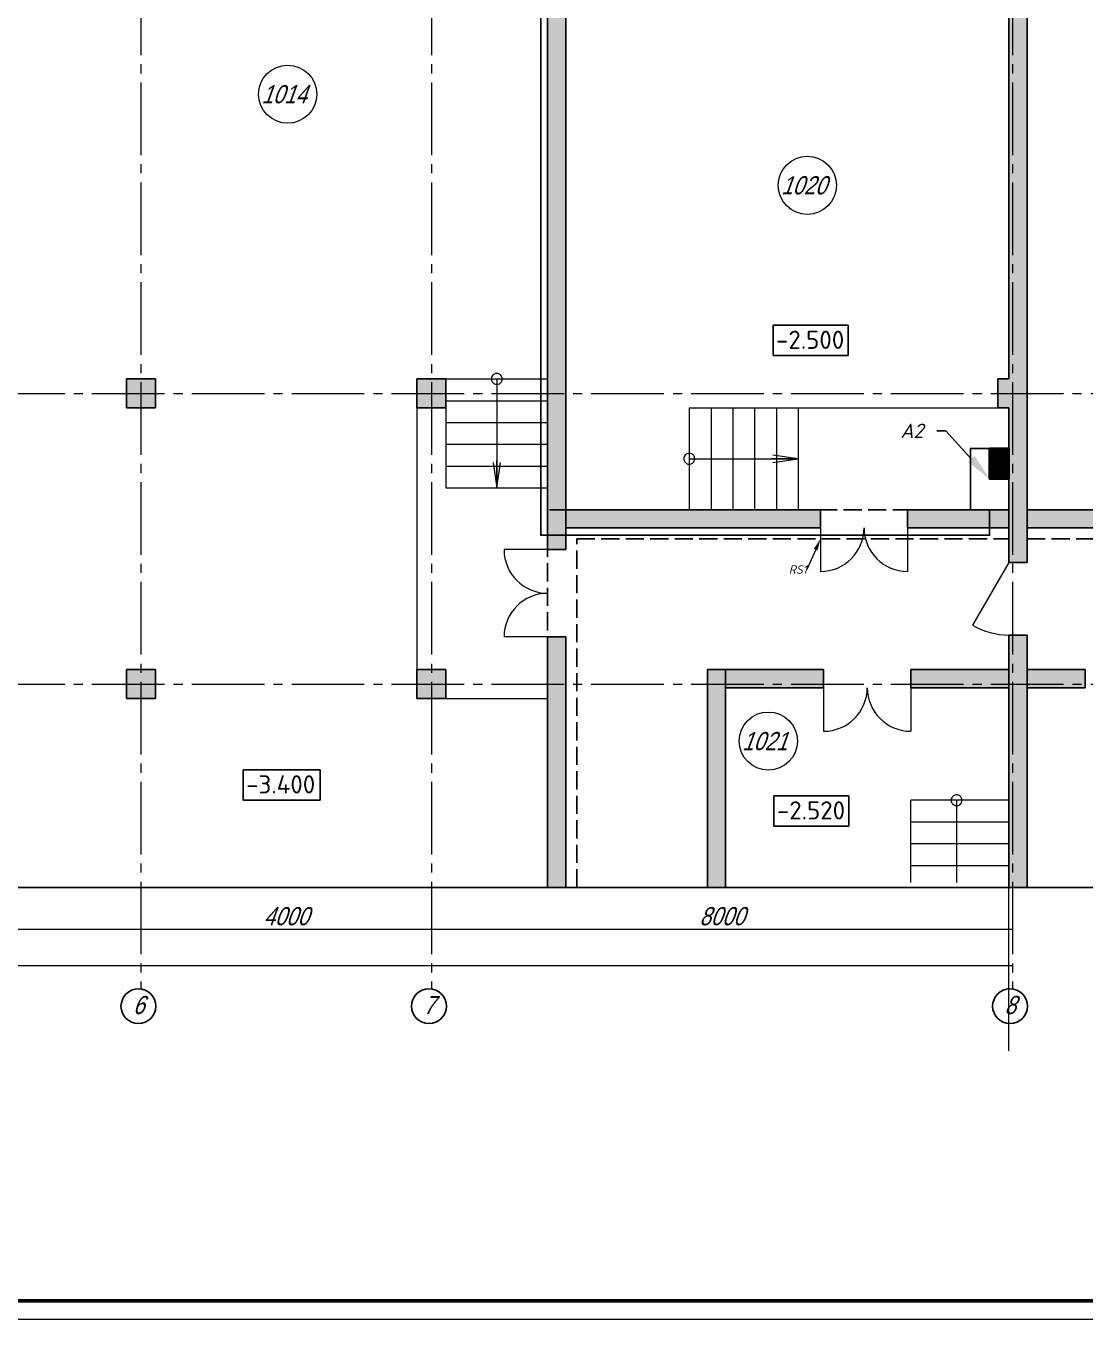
# Model space of a CAD drawing. Header units: millimetres. Extents: x 1949 to 134543, y 1145 to 48705.
# Drawn here: x 28988 to 40655, y 1145 to 15386 of the extents above; entities that cross this region are included whole.
import ezdxf
from ezdxf import colors
from ezdxf.entities.mleader import LeaderData, LeaderLine
from ezdxf.math import Vec2, Vec3

# ---------------------------------------------------------------- set-up
doc = ezdxf.new("R2010")
doc.units = ezdxf.units.MM
for name, pattern in [('CONTINUA', [0]), ('LTYPE_2', [270, 200, -70]), ('LTYPE_5', [1100, 800, -100, 100, -100])]:
    doc.linetypes.add(name, pattern=pattern)
for name, color, linetype, lineweight in [('.', 7, 'Continuous', 50), ('4.4.4._Сэндвич', 252, 'Continuous', 53), ('Оси', 30, 'LTYPE_5', 9)]:
    doc.layers.add(name, color=color, linetype=linetype, lineweight=lineweight)
for name, color, linetype, lineweight, true_color in [('STANDARD', 18, 'Continuous', 25, 0x000000), ('Общий01', 18, 'Continuous', 13, 0x000000), ('Общий03', 18, 'Continuous', 25, 0x000000), ('Стена', 18, 'Continuous', 50, 0x000000), ('Текст_1_10', 18, 'Continuous', 25, 0x000000)]:
    doc.layers.add(name, color=color, linetype=linetype, lineweight=lineweight, true_color=true_color)
doc.layers.add('АГПТ', color=7, linetype='Continuous')
doc.styles.add('ARIAL', font='arial.ttf')
doc.styles.add('ARIALUNICODEMS', font='ARIALUNI.ttf')
doc.styles.add('ISOCPEUR', font='isocpeur.ttf')
doc.styles.get("Standard").update_dxf_attribs({"font": 'arial.ttf'})
doc.styles.add('АР', font='isocpeui.ttf')

# ---------------------------------------------------------------- blocks, each defined once
blk = doc.blocks.new('*U220')
at = {"lineweight": 0}
blk.add_lwpolyline([(-1184, -5), (5, -5), (5, 836), (-1184, 836)], close=True, dxfattribs=at)
at = {"color": 0, "linetype": 'Continuous', "lineweight": 50}
blk.add_lwpolyline([(-1164, 831), (0, 831), (0, 0), (-1164, 0)], close=True, dxfattribs=at)

msp = doc.modelspace()

# ---------------------------------------------------------------- hatches: boundary and pattern name
at = {"layer": '.', "lineweight": 15}
h = msp.add_hatch(color=252, dxfattribs=at)
h.dxf.hatch_style = 1
h.paths.add_polyline_path([(34935, 10058), (34735, 10058), (34735, 9738), (34735, 9618), (34935, 9618)])
h.paths.add_polyline_path([(34735, 10058), (34935, 10058), (34935, 11338), (34735, 11338)])
h.paths.add_polyline_path([(34935, 19418), (34735, 19418), (34735, 11338), (34935, 11338)])
at = {"layer": '.', "lineweight": 30}
h = msp.add_hatch(dxfattribs=at)
h.set_pattern_fill('ANGLE', color=1)
h.set_pattern_definition([(0, (703693.2726, -508042.968), (0, 6.985), [5.08, -1.905]), (90, (703693.2726, -508042.968), (-6.985, 4e-16), [5.08, -1.905])])
h.paths.add_polyline_path([(39603, 10396), (39815, 10396), (39815, 10733), (39603, 10733)])
at = {"layer": '.'}
h = msp.add_hatch(color=252, dxfattribs=at)
h.dxf.hatch_style = 1
h.paths.add_polyline_path([(34935, 8138), (34735, 8138), (34735, 5898), (34935, 5898)])
h.paths.add_polyline_path([(34735, 8138), (34935, 8138), (34935, 8658), (34735, 8658)])
h = msp.add_hatch(color=252, dxfattribs=at)
h.dxf.hatch_style = 1
h.paths.add_polyline_path([(40015, 8298), (40015, 8678), (39855, 8678), (39855, 8138), (40015, 8138)])
h.paths.add_polyline_path([(39855, 8678), (39815, 8678), (39815, 8298), (39815, 8138), (39855, 8138)])
h.paths.add_polyline_path([(40015, 8098), (40015, 8098), (40015, 8138), (39855, 8138), (39855, 5898), (40015, 5898)])
h.paths.add_polyline_path([(39855, 8138), (39815, 8138), (39815, 5898), (39855, 5898)])
h = msp.add_hatch(color=252, dxfattribs=at)
h.dxf.hatch_style = 1
h.paths.add_polyline_path([(36495, 8138), (36695, 8138), (36695, 8298), (36495, 8298)])
h.paths.add_polyline_path([(36695, 8098), (36695, 8098), (36695, 8138), (36495, 8138), (36495, 5898), (36695, 5898)])
at = {"layer": 'Стена', "linetype": 'Continuous', "lineweight": 5}
for points in [[(40015, 11498), (40015, 15978), (39815, 15978), (39815, 11498)], [(30095, 11178), (30415, 11178), (30415, 11498), (30095, 11498)], [(33295, 11178), (33615, 11178), (33615, 11498), (33295, 11498)], [(39695, 11178), (40015, 11178), (40015, 11498), (39695, 11498)], [(41770, 10058), (40015, 10058), (40015, 9858), (41805, 9858)], [(30095, 7978), (30415, 7978), (30415, 8298), (30095, 8298)], [(33295, 7978), (33615, 7978), (33615, 8298), (33295, 8298)], [(40015, 8098), (40655, 8098), (40655, 8298), (40015, 8298)]]:
    msp.add_hatch(color=252, dxfattribs=at).paths.add_polyline_path(points)
h = msp.add_hatch(color=252, dxfattribs=at)
h.paths.add_polyline_path([(40015, 11178), (39815, 11178), (39815, 9478), (40015, 9478)])
h.paths.add_polyline_path([(39815, 8678), (39815, 8298), (40015, 8298), (40015, 8678)])
h = msp.add_hatch(color=252, dxfattribs=at)
h.paths.add_polyline_path([(37740, 10058), (34935, 10058), (34935, 9858), (37740, 9858)])
h.paths.add_polyline_path([(38700, 10058), (38700, 9858), (39815, 9858), (39815, 10058)])
h = msp.add_hatch(color=252, dxfattribs=at)
h.paths.add_polyline_path([(38735, 8098), (39815, 8098), (39815, 8298), (38735, 8298)])
h.paths.add_polyline_path([(36695, 8298), (36695, 8098), (37775, 8098), (37775, 8298)])

# ---------------------------------------------------------------- linework, layer by layer
at = {"layer": 'STANDARD', "color": 252, "linetype": 'Continuous', "lineweight": 13}
for p, q in [((34133, 11541), (34126, 11534)), ((34140, 11547), (34133, 11541)), ((34149, 11552), (34140, 11547)), ((34158, 11556), (34149, 11552)), ((34167, 11558), (34158, 11556)), ((34177, 11558), (34167, 11558)), ((34187, 11557), (34177, 11558)), ((34196, 11554), (34187, 11557)), ((34205, 11550), (34196, 11554)), ((34213, 11545), (34205, 11550)), ((34220, 11538), (34213, 11545)), ((34226, 11530), (34220, 11538)), ((33615, 11498), (34735, 11498)), ((33615, 11498), (33615, 10298)), ((34117, 11516), (34115, 11507)), ((34115, 11507), (34115, 11497)), ((34115, 11497), (34116, 11487)), ((34116, 11487), (34118, 11478)), ((34121, 11525), (34117, 11516)), ((34118, 11478), (34123, 11469)), ((34126, 11534), (34121, 11525)), ((34123, 11469), (34128, 11461)), ((34128, 11461), (34135, 11454)), ((34135, 11454), (34143, 11448)), ((34143, 11448), (34151, 11443)), ((34151, 11443), (34161, 11440)), ((34161, 11440), (34170, 11439)), ((34170, 11439), (34175, 11438)), ((34175, 11498), (34175, 10298)), ((34175, 11438), (34185, 11439)), ((34185, 11439), (34194, 11442)), ((34194, 11442), (34203, 11445)), ((34203, 11445), (34211, 11451)), ((34211, 11451), (34218, 11457)), ((34218, 11457), (34225, 11465)), ((34225, 11465), (34229, 11474)), ((34230, 11521), (34226, 11530)), ((34229, 11474), (34233, 11483)), ((34233, 11512), (34230, 11521)), ((34235, 11502), (34233, 11512)), ((34233, 11483), (34234, 11492)), ((34234, 11492), (34235, 11502)), ((33615, 11258), (34735, 11258)), ((36295, 11178), (37495, 11178)), ((36295, 11178), (36295, 10058)), ((36535, 11178), (36535, 10058)), ((36775, 11178), (36775, 10058)), ((37015, 11178), (37015, 10058)), ((37255, 11178), (37255, 10058)), ((37495, 11178), (37495, 10058)), ((33615, 11018), (34735, 11018)), ((33615, 10778), (34735, 10778)), ((33615, 10538), (34735, 10538)), ((34135, 10578), (34175, 10298)), ((34175, 10298), (34175, 10598)), ((34175, 10298), (34215, 10578)), ((36236, 10630), (36235, 10621)), ((36235, 10621), (36235, 10611)), ((36235, 10611), (36237, 10601)), ((36239, 10640), (36236, 10630)), ((36237, 10601), (36241, 10592)), ((36243, 10649), (36239, 10640)), ((36241, 10592), (36246, 10584)), ((36249, 10657), (36243, 10649)), ((36246, 10584), (36252, 10576)), ((36255, 10664), (36249, 10657)), ((36252, 10576), (36259, 10570)), ((36263, 10669), (36255, 10664)), ((36259, 10570), (36268, 10565)), ((36272, 10674), (36263, 10669)), ((36268, 10565), (36277, 10561)), ((36281, 10677), (36272, 10674)), ((36277, 10561), (36286, 10559)), ((36291, 10678), (36281, 10677)), ((36286, 10559), (36296, 10558)), ((36301, 10678), (36291, 10678)), ((36295, 10618), (37495, 10618)), ((36296, 10558), (36306, 10559)), ((36310, 10676), (36301, 10678)), ((36306, 10559), (36315, 10562)), ((36320, 10673), (36310, 10676)), ((36315, 10562), (36324, 10566)), ((36328, 10668), (36320, 10673)), ((36324, 10566), (36332, 10572)), ((36336, 10662), (36328, 10668)), ((36332, 10572), (36339, 10578)), ((36342, 10655), (36336, 10662)), ((36339, 10578), (36345, 10586)), ((36348, 10647), (36342, 10655)), ((36345, 10586), (36350, 10595)), ((36352, 10638), (36348, 10647)), ((36350, 10595), (36353, 10604)), ((36354, 10628), (36352, 10638)), ((36353, 10604), (36355, 10614)), ((36355, 10618), (36354, 10628)), ((36355, 10614), (36355, 10618)), ((37495, 10618), (37195, 10618)), ((37495, 10618), (37215, 10658)), ((37215, 10578), (37495, 10618)), ((33615, 10298), (34735, 10298)), ((33615, 7978), (34735, 7978)), ((39815, 6858), (38735, 6858)), ((38735, 5952), (38735, 6858)), ((39181, 6876), (39179, 6867)), ((39179, 6867), (39179, 6857)), ((39179, 6857), (39180, 6847)), ((39180, 6847), (39182, 6838)), ((39185, 6885), (39181, 6876)), ((39182, 6838), (39187, 6829)), ((39190, 6894), (39185, 6885)), ((39197, 6901), (39190, 6894)), ((39204, 6907), (39197, 6901)), ((39213, 6912), (39204, 6907)), ((39222, 6916), (39213, 6912)), ((39231, 6918), (39222, 6916)), ((39241, 6918), (39231, 6918)), ((39239, 6858), (39239, 5952)), ((39251, 6917), (39241, 6918)), ((39260, 6914), (39251, 6917)), ((39269, 6910), (39260, 6914)), ((39277, 6905), (39269, 6910)), ((39284, 6898), (39277, 6905)), ((39290, 6890), (39284, 6898)), ((39294, 6881), (39290, 6890)), ((39293, 6834), (39297, 6843)), ((39297, 6872), (39294, 6881)), ((39299, 6862), (39297, 6872)), ((39297, 6843), (39298, 6852)), ((39298, 6852), (39299, 6862)), ((39815, 4098), (39815, 6858)), ((39187, 6829), (39192, 6821)), ((39192, 6821), (39199, 6814)), ((39199, 6814), (39207, 6808)), ((39207, 6808), (39215, 6803)), ((39215, 6803), (39225, 6800)), ((39225, 6800), (39234, 6799)), ((39234, 6799), (39239, 6798)), ((39239, 6798), (39249, 6799)), ((39249, 6799), (39258, 6802)), ((39258, 6802), (39267, 6805)), ((39267, 6805), (39275, 6811)), ((39275, 6811), (39282, 6817)), ((39282, 6817), (39289, 6825)), ((39289, 6825), (39293, 6834)), ((39815, 6618), (38735, 6618)), ((39815, 6378), (38735, 6378)), ((39815, 6138), (38735, 6138))]:
    msp.add_line(p, q, dxfattribs=at)
at = {"layer": 'АГПТ', "color": 6}
msp.add_lwpolyline([(39603, 10058), (39603, 9776), (34659, 9776), (34659, 19335), (27779, 19335), (27779, 17448), (18219, 17448), (18219, 19339), (9231, 19339), (9231, 21495), (9550, 21495)], dxfattribs=at)
at = {"layer": 'АГПТ', "color": 252, "lineweight": 15}
msp.add_lwpolyline([(34935, 9618), (34735, 9618), (34735, 19418), (34935, 19418)], close=True, dxfattribs=at)
at = {"layer": 'АГПТ', "color": 1}
msp.add_lwpolyline([(39815, 10733), (39815, 10058), (39391, 10058), (39391, 10733)], close=True, dxfattribs=at)
at = {"layer": 'АГПТ', "color": 1, "lineweight": 30}
msp.add_lwpolyline([(39603, 10733), (39815, 10733), (39815, 10396), (39603, 10396)], close=True, dxfattribs=at)
at = {"layer": 'АГПТ', "color": 252}
msp.add_lwpolyline([(3817, 5898), (21792, 5898), (22095, 6565), (22095, 5267), (22354, 5898), (43839, 5898)], dxfattribs=at)
at = {"layer": 'Общий01', "color": 252, "linetype": 'LTYPE_5', "lineweight": 5}
for p, q in [((30255, 32362), (30255, 4781)), ((33455, 32362), (33455, 4781)), ((33455, 32362), (33455, 4781)), ((39855, 32362), (39855, 4781)), ((4416, 11338), (42270, 11338)), ((4416, 8138), (42284, 8138))]:
    msp.add_line(p, q, dxfattribs=at)
at = {"layer": 'Общий01', "color": 252, "linetype": 'Continuous', "lineweight": 5}
for p, q in [((6255, 5438), (39855, 5438)), ((6255, 5038), (39855, 5038))]:
    msp.add_line(p, q, dxfattribs=at)
at = {"layer": 'Общий01', "color": 252, "linetype": 'Continuous', "lineweight": 25}
for centre in [(30228, 4591), (33428, 4591), (39828, 4591)]:
    msp.add_circle(centre, 192, dxfattribs=at)
at = {"layer": 'Общий03', "color": 252, "linetype": 'Continuous', "lineweight": 5}
for p, q in [((33295, 11178), (33295, 8298)), ((36295, 11178), (39695, 11178))]:
    msp.add_line(p, q, dxfattribs=at)
at = {"layer": 'Оси', "color": 252, "linetype": 'Continuous', "lineweight": 25}
for p, q in [((38044, 12089), (37217, 12089)), ((37217, 12089), (37217, 11756)), ((38044, 11756), (38044, 12089)), ((37217, 11756), (38044, 11756)), ((32228, 7194), (31381, 7194)), ((31381, 7194), (31381, 6861)), ((32228, 6861), (32228, 7194)), ((31381, 6861), (32228, 6861)), ((38053, 6907), (37227, 6907)), ((37227, 6907), (37227, 6574)), ((38053, 6574), (38053, 6907)), ((37227, 6574), (38053, 6574))]:
    msp.add_line(p, q, dxfattribs=at)
at = {"layer": 'Стена', "color": 252, "linetype": 'Continuous', "lineweight": 15}
for p, q in [((34735, 19418), (34735, 9618)), ((34935, 9618), (34935, 19418))]:
    msp.add_line(p, q, dxfattribs=at)
at = {"layer": 'Стена', "color": 252, "linetype": 'Continuous', "lineweight": 25}
for p, q in [((39815, 15978), (39815, 11498)), ((40015, 11498), (40015, 15978)), ((30415, 11498), (30095, 11498)), ((30095, 11498), (30095, 11178)), ((30415, 11178), (30415, 11498)), ((33615, 11498), (33295, 11498)), ((33295, 11498), (33295, 11178)), ((33615, 11178), (33615, 11498)), ((39815, 11498), (39695, 11498)), ((39695, 11498), (39695, 11178)), ((40015, 11178), (40015, 11498)), ((30095, 11178), (30415, 11178)), ((33295, 11178), (33615, 11178)), ((39695, 11178), (39815, 11178)), ((39815, 11178), (39815, 9738)), ((40015, 10058), (40015, 11178)), ((37740, 10058), (34935, 10058)), ((34935, 10058), (34935, 9858)), ((37740, 10058), (37740, 9858)), ((38700, 9858), (38700, 10058)), ((39815, 10058), (38700, 10058)), ((39815, 9858), (39815, 10058)), ((41770, 10058), (40015, 10058)), ((40015, 10058), (40015, 9858)), ((40015, 9738), (40015, 10058)), ((34935, 9858), (37740, 9858)), ((38700, 9858), (39815, 9858)), ((40015, 9858), (41805, 9858)), ((39815, 9738), (39815, 9478)), ((40015, 9478), (40015, 9738)), ((34935, 9618), (34735, 9618)), ((40015, 9478), (39815, 9478)), ((34735, 8658), (34935, 8658)), ((34735, 8658), (34735, 5898)), ((34935, 5898), (34935, 8658)), ((39815, 8678), (40015, 8678)), ((39815, 8678), (39815, 8298)), ((40015, 8298), (40015, 8678)), ((30415, 8298), (30095, 8298)), ((30095, 8298), (30095, 7978)), ((30415, 7978), (30415, 8298)), ((33615, 8298), (33295, 8298)), ((33295, 8298), (33295, 7978)), ((33615, 7978), (33615, 8298)), ((36695, 8298), (36495, 8298)), ((36495, 8298), (36495, 5898)), ((37775, 8298), (36695, 8298)), ((36695, 8298), (36695, 8098)), ((36695, 5898), (36695, 8298)), ((37775, 8298), (37775, 8098)), ((38735, 8098), (38735, 8298)), ((39815, 8298), (38735, 8298)), ((39815, 8098), (39815, 8298)), ((39815, 8298), (39815, 5898)), ((40655, 8298), (40015, 8298)), ((40015, 8298), (40015, 8098)), ((40015, 5898), (40015, 8298)), ((40655, 8098), (40655, 8298)), ((30095, 7978), (30415, 7978)), ((33295, 7978), (33615, 7978)), ((36695, 8098), (37775, 8098)), ((38735, 8098), (39815, 8098)), ((40015, 8098), (40655, 8098))]:
    msp.add_line(p, q, dxfattribs=at)
at = {"layer": 'Стена', "color": 252, "linetype": 'LTYPE_2', "lineweight": 25}
for p, q in [((39815, 10058), (34735, 10058)), ((34735, 10058), (34735, 9738)), ((39815, 9738), (39815, 10058)), ((41770, 10058), (40015, 10058)), ((40015, 10058), (40015, 9738)), ((34735, 9738), (34735, 5898)), ((35055, 5898), (35055, 9738)), ((35055, 9738), (39815, 9738)), ((40015, 9738), (41826, 9738))]:
    msp.add_line(p, q, dxfattribs=at)
at = {"layer": 'Стена', "color": 252, "linetype": 'Continuous', "lineweight": 5}
for p, q in [((37740, 9858), (37740, 9378)), ((38700, 9858), (38700, 9378)), ((34735, 9618), (34255, 9618)), ((39815, 9478), (39415, 8786)), ((34735, 8658), (34255, 8658)), ((37775, 8098), (37775, 7618)), ((38735, 8098), (38735, 7618))]:
    msp.add_line(p, q, dxfattribs=at)
for centre, radius, start, end in [((37740, 9858), 480, 270, 0), ((38700, 9858), 480, 180, 270), ((34735, 9618), 480, 180, 270), ((34735, 8658), 480, 90, 180), ((39815, 9478), 800, 240, 270), ((37775, 8098), 480, 270, 0), ((38735, 8098), 480, 180, 270)]:
    msp.add_arc(centre, radius, start, end, dxfattribs=at)
at = {"layer": 'Текст_1_10', "color": 252, "linetype": 'Continuous', "lineweight": 5}
for centre in [(31872, 14633), (37595, 13630), (37165, 7510)]:
    msp.add_circle(centre, 320, dxfattribs=at)

# ---------------------------------------------------------------- block references
at = {"xscale": 40, "yscale": 40, "zscale": 40}
msp.add_blockref('*U220', (49309, 1345), dxfattribs=at)

# ---------------------------------------------------------------- texts
at = {"layer": 'Общий01', "color": 252, "linetype": 'Continuous', "lineweight": 5, "style": 'ARIAL', "oblique": 20, "width": 0.8}
for s, p in [('4000', (31605, 5482)), ('8000', (36405, 5482))]:
    msp.add_text(s, height=200, dxfattribs=at).set_placement(p)
at = {"layer": 'Общий01', "color": 252, "linetype": 'Continuous', "lineweight": 25, "style": 'ARIALUNICODEMS', "oblique": 20, "width": 0.8}
for s, p in [('6', (30166, 4504)), ('7', (33366, 4504)), ('8', (39766, 4504))]:
    msp.add_text(s, height=200, dxfattribs=at).set_placement(p)
at = {"layer": 'Оси', "color": 252, "linetype": 'Continuous', "lineweight": 25, "style": 'ISOCPEUR'}
for s, p in [('-2.500', (37250, 11829)), ('-3.400', (31415, 6934)), ('-2.520', (37260, 6647))]:
    msp.add_text(s, height=200, rotation=360, dxfattribs=at).set_placement(p)
at = {"layer": 'Текст_1_10', "color": 252, "linetype": 'Continuous', "lineweight": 5, "oblique": 20, "width": 0.8}
for s, style, p in [('1014', 'ARIALUNICODEMS', (31583, 14533)), ('1020', 'ARIAL', (37306, 13530)), ('1021', 'ARIALUNICODEMS', (36876, 7410))]:
    msp.add_text(s, height=200, dxfattribs=dict(at, style=style)).set_placement(p)

# ---------------------------------------------------------------- leaders
at = {"layer": '4.4.4._Сэндвич', "color": 0, "lineweight": 15}
ml = msp.add_multileader_mtext('Standard', dxfattribs=at)
ml.set_content('А2', style='АР')
ml.set_leader_properties()
ml.build(insert=Vec2(0, 0))
ml.multileader.update_dxf_attribs({"text_left_attachment_type": 6, "arrow_head_size": 300, "scale": 75})
ctx = ml.context
ctx.base_point, ctx.scale, ctx.char_height, ctx.arrow_head_size, ctx.landing_gap_size, ctx.plane_origin = Vec3(38460, 10814), 75, 160, 300, 150, Vec3(39603, 10396)
ctx.left_attachment, ctx.text_align_type = 6, 2
notes = []
notes.append((ctx, [(0, (1, 1, 0), (39121, 10926), (-1, 0), 98.3, [(0, [(39603, 10396)], 0, [])])]))
ctx.mtext.insert, ctx.mtext.alignment, ctx.mtext.flow_direction = Vec3(38873, 11006), 3, 5
at = {"layer": 'АГПТ', "color": 0, "linetype": 'Continuous', "lineweight": 15}
ml = msp.add_multileader_mtext('Standard', dxfattribs=at)
ml.set_content('{\\fISOCPEUR|b0|i1|c204|p34;RS1}')
ml.set_leader_properties(color=256, linetype='CONTINUA', lineweight=15)
ml.build(insert=Vec2(0, 0))
ml.multileader.update_dxf_attribs({"dogleg_length": 0.36, "arrow_head_size": 131})
ctx = ml.context
ctx.base_point, ctx.char_height, ctx.arrow_head_size, ctx.landing_gap_size, ctx.plane_origin = Vec3(37382, 9399), 94.5, 131, 0.0473, Vec3(40164, 6966)
ctx.text_align_type = 2
notes.append((ctx, [(0, (1, 1, 0), (37591, 9399), (-1, 0), 0.252, [(0, [(37740, 9738)], 0, [])])]))
ctx.mtext.insert, ctx.mtext.width, ctx.mtext.alignment, ctx.mtext.flow_direction = Vec3(37591, 9446), 1581.09, 3, 5
for ctx, leaders in notes:
    for number, flags, end, landing, length, lines in leaders:
        leader = LeaderData()
        leader.index, (leader.has_last_leader_line, leader.has_dogleg_vector, leader.attachment_direction) = number, flags
        leader.last_leader_point, leader.dogleg_vector, leader.dogleg_length = Vec3(end), Vec3(landing), length
        for number, points, colour, breaks in lines:
            line = LeaderLine()
            line.index, line.vertices, line.color, line.breaks = number, Vec3.list(points), colors.encode_raw_color(colour), breaks
            leader.lines.append(line)
        ctx.leaders.append(leader)

doc.saveas('drawing.dxf')
